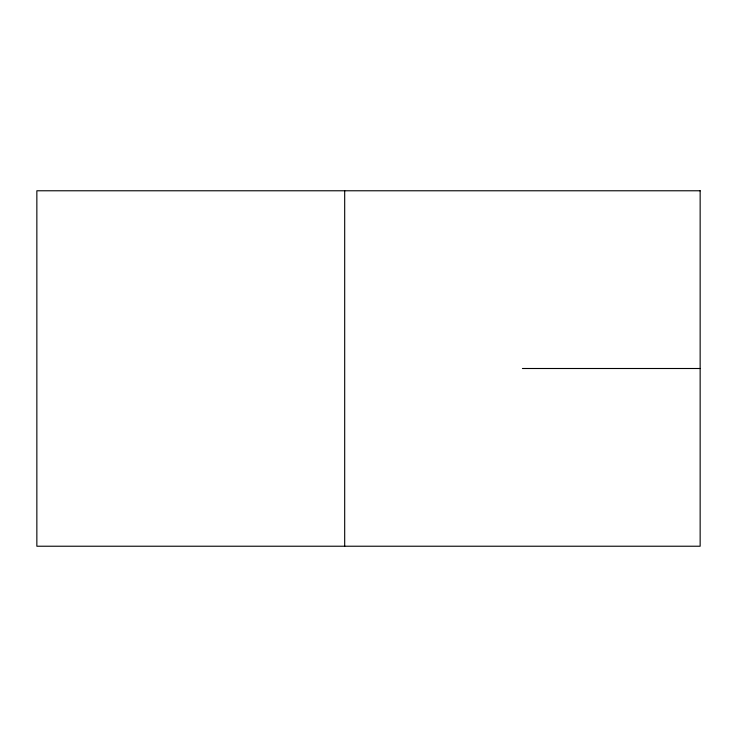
<?xml version="1.0" encoding="UTF-8"?>
<svg xmlns="http://www.w3.org/2000/svg" width="737" height="737" viewBox="0 0 737 737"><rect width="100%" height="100%" fill="white"/><g stroke="black" fill="none" stroke-linecap="round" stroke-linejoin="round"><path stroke-width="1.11" d="M522.422 368.5L700.15 368.5M344.686 190.772L344.686 546.228M700.15 190.772L36.85 190.772L36.85 546.228L700.15 546.228L700.15 190.772"/></g></svg>
